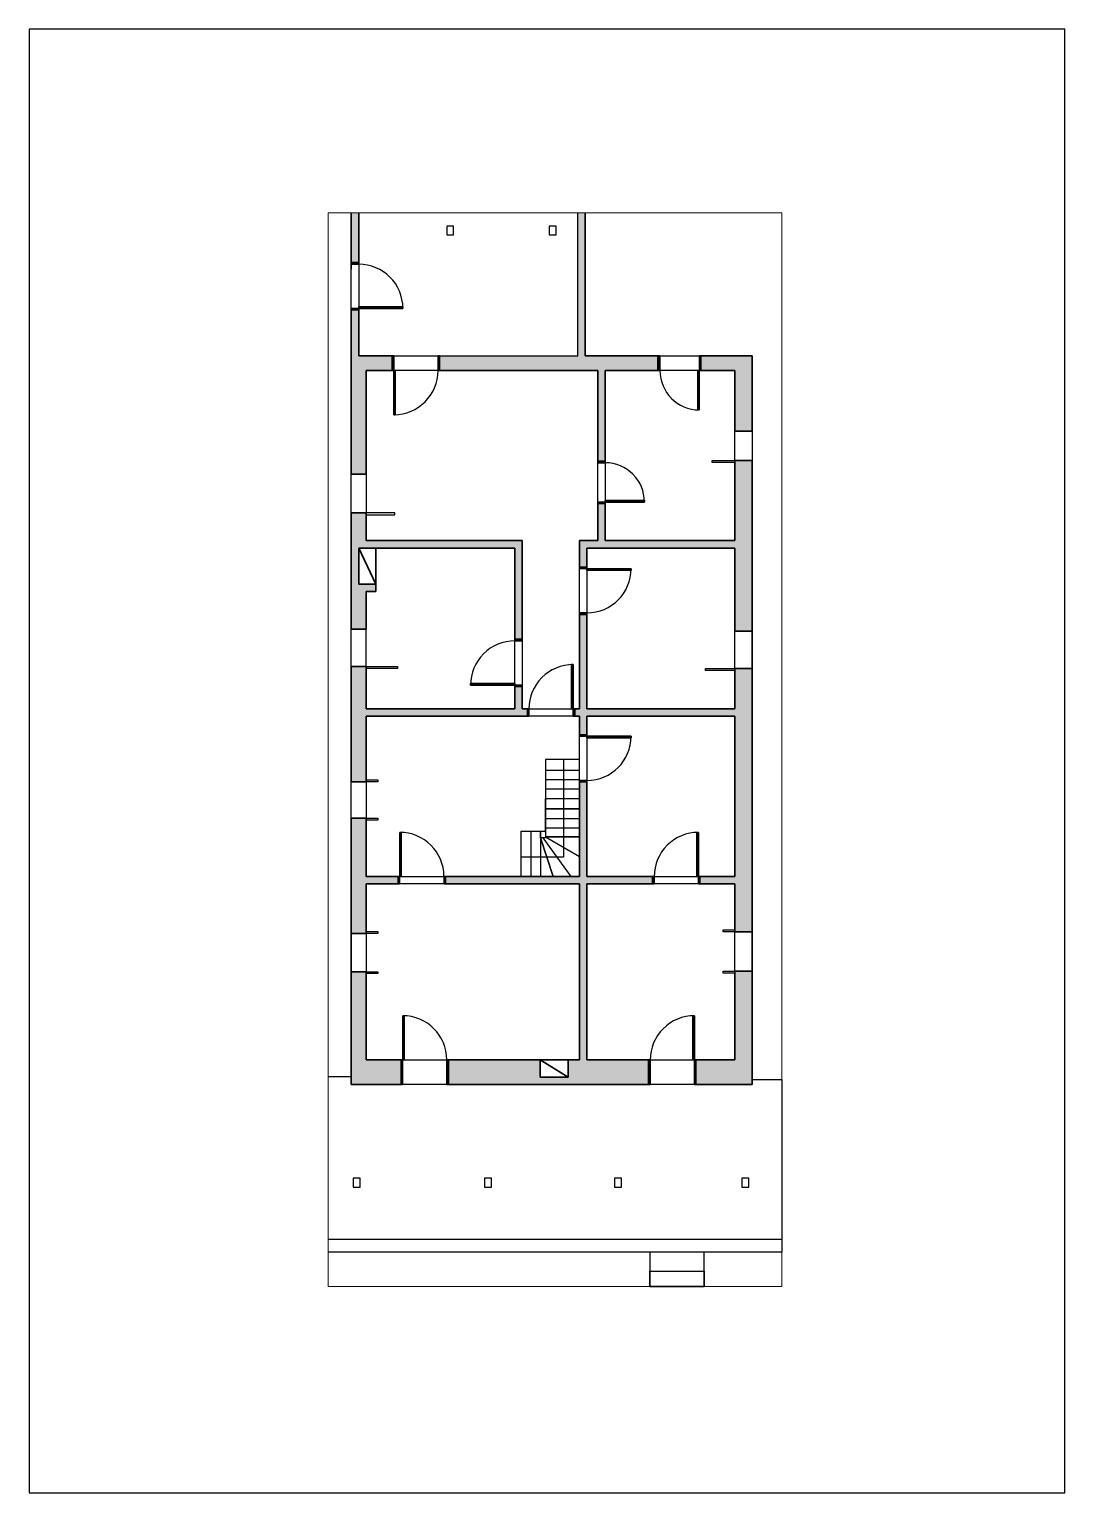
# Paper-space layout 'Layout1' of a CAD drawing. Header units: millimetres. Extents: x 64 to 274, y 59 to 356.
# The model-space entities are those that its viewports show. They can reach past a viewport. Long polylines and large blocks are cut down to what shows.
import ezdxf

# ---------------------------------------------------------------- set-up
doc = ezdxf.new("R2010")
doc.units = ezdxf.units.MM
for name, color, linetype, lineweight in [('A-ALV-___-___-EXI', 250, 'Continuous', 35), ('A-ESC-___-___-EXI', 250, 'Continuous', 25), ('A-JAN-___-___-EXI', 250, 'Continuous', 25), ('A-PIL-___-___-EXI', 250, 'Continuous', 25), ('A-PIS-___-___-EXI', 250, 'Continuous', 25), ('A-POR-___-___-EXI', 250, 'Continuous', 25)]:
    doc.layers.add(name, color=color, linetype=linetype, lineweight=lineweight)

# ---------------------------------------------------------------- blocks, each defined once
blk = doc.blocks.new('SVG - A4-22597361-Não nomeada')
at = {"layer": 'A-PIS-___-___-EXI'}
for p, q in [((64.29, 356.5), (64.29, 59.5)), ((274.29, 356.5), (64.29, 356.5)), ((274.29, 59.5), (274.29, 356.5)), ((64.29, 59.5), (274.29, 59.5))]:
    blk.add_line(p, q, dxfattribs=at)
blk = doc.blocks.new('porta multiplas_original - Simples - 90 cm-22507466-Planta baixa - Térreo_')
at = {"layer": 'A-ALV-___-___-EXI'}
for p, q in [((-418, 971), (-448, 971)), ((-448, 971), (-448, 75)), ((-418, 75), (-418, 971)), ((-450, 75), (-480, 75)), ((-480, 75), (-480, -75)), ((-450, -75), (-450, 75)), ((-448, 75), (-418, 75)), ((480, 75), (450, 75)), ((450, 75), (450, -75)), ((480, -75), (480, 75)), ((-480, -75), (-450, -75)), ((450, -75), (480, -75))]:
    blk.add_line(p, q, dxfattribs=at)
at = {"layer": 'A-POR-___-___-EXI'}
blk.add_arc((-448, 75), 896, 0, 90, dxfattribs=at)
blk = doc.blocks.new('porta multiplas_original - Simples - 80 cm-22505150-Planta baixa - Térreo_')
at = {"layer": 'A-ALV-___-___-EXI'}
for p, q in [((-430, -75), (-430, 75)), ((-430, 75), (-400, 75)), ((-400, 75), (-400, -75)), ((400, 75), (430, 75)), ((400, -75), (400, 75)), ((430, 75), (430, -75)), ((-400, -75), (-430, -75)), ((-398, -75), (-368, -75)), ((-398, -871), (-398, -75)), ((-368, -75), (-368, -871)), ((430, -75), (400, -75)), ((-368, -871), (-398, -871))]:
    blk.add_line(p, q, dxfattribs=at)
at = {"layer": 'A-POR-___-___-EXI'}
blk.add_arc((-398, -75), 796, 270, 0, dxfattribs=at)
blk = doc.blocks.new('porta multiplas - Simples - 80 cm-22542591-Planta baixa - Térreo_')
at = {"layer": 'A-ALV-___-___-EXI'}
for p, q in [((-368, 949), (-398, 949)), ((-398, 949), (-398, 150)), ((-368, 150), (-368, 949)), ((-400, 150), (-430, 150)), ((-430, 150), (-430, -150)), ((-400, -150), (-400, 150)), ((-398, 150), (-368, 150)), ((430, 150), (401, 150)), ((401, 150), (401, -150)), ((430, -150), (430, 150)), ((445, 150), (430, 150)), ((-430, -150), (-400, -150)), ((401, -150), (430, -150)), ((430, -150), (445, -150))]:
    blk.add_line(p, q, dxfattribs=at)
at = {"layer": 'A-POR-___-___-EXI'}
blk.add_arc((-398, 150), 799, 0, 90, dxfattribs=at)
blk = doc.blocks.new('porta multiplas_original - Simples - 90 cm-22542590-Planta baixa - Térreo_')
at = {"layer": 'A-ALV-___-___-EXI'}
for p, q in [((-480, -150), (-480, 150)), ((-480, 150), (-450, 150)), ((-450, 150), (-450, -150)), ((450, 150), (480, 150)), ((450, -150), (450, 150)), ((480, 150), (480, -150)), ((-450, -150), (-480, -150)), ((-448, -150), (-418, -150)), ((-448, -1046), (-448, -150)), ((-418, -150), (-418, -1046)), ((480, -150), (450, -150)), ((-418, -1046), (-448, -1046))]:
    blk.add_line(p, q, dxfattribs=at)
at = {"layer": 'A-POR-___-___-EXI'}
blk.add_arc((-448, -150), 896, 270, 0, dxfattribs=at)
blk = doc.blocks.new('porta multiplas_original - Simples - 90 cm-22544054-Planta baixa - Térreo_')
at = {"layer": 'A-ALV-___-___-EXI'}
for p, q in [((-480, -75), (-480, 75)), ((-480, 75), (-450, 75)), ((-450, 75), (-450, -75)), ((450, 75), (480, 75)), ((450, -75), (450, 75)), ((480, 75), (480, -75)), ((-450, -75), (-480, -75)), ((-448, -75), (-418, -75)), ((-448, -971), (-448, -75)), ((-418, -75), (-418, -971)), ((480, -75), (450, -75)), ((-418, -971), (-448, -971))]:
    blk.add_line(p, q, dxfattribs=at)
at = {"layer": 'A-POR-___-___-EXI'}
blk.add_arc((-448, -75), 896, 270, 0, dxfattribs=at)
blk = doc.blocks.new('porta multiplas_original - Simples - 90 cm-22543384-Planta baixa - Térreo_')
at = {"layer": 'A-ALV-___-___-EXI'}
for p, q in [((-480, -250), (-480, 250)), ((-480, 250), (-450, 250)), ((-450, 250), (-450, -250)), ((450, 250), (480, 250)), ((450, -250), (450, 250)), ((480, 250), (480, -250)), ((-450, -250), (-480, -250)), ((-448, -250), (-418, -250)), ((-448, -1146), (-448, -250)), ((-418, -250), (-418, -1146)), ((480, -250), (450, -250)), ((-418, -1146), (-448, -1146))]:
    blk.add_line(p, q, dxfattribs=at)
at = {"layer": 'A-POR-___-___-EXI'}
blk.add_arc((-448, -250), 896, 270, 0, dxfattribs=at)
blk = doc.blocks.new('porta multiplas_original - Simples - 90 cm-22543965-Planta baixa - Térreo_')
at = {"layer": 'A-ALV-___-___-EXI'}
for p, q in [((-418, 1146), (-448, 1146)), ((-448, 1146), (-448, 250)), ((-418, 250), (-418, 1146)), ((-450, 250), (-480, 250)), ((-480, 250), (-480, -250)), ((-450, -250), (-450, 250)), ((-448, 250), (-418, 250)), ((480, 250), (450, 250)), ((450, 250), (450, -250)), ((480, -250), (480, 250)), ((-480, -250), (-450, -250)), ((450, -250), (480, -250))]:
    blk.add_line(p, q, dxfattribs=at)
at = {"layer": 'A-POR-___-___-EXI'}
blk.add_arc((-448, 250), 896, 360, 90, dxfattribs=at)

msp = doc.modelspace()

# ---------------------------------------------------------------- hatches: boundary and pattern name
at = {"layer": 'A-ALV-___-___-EXI'}
h = msp.add_hatch(color=11, dxfattribs=at)
h.paths.add_polyline_path([(6202, -4413), (6352, -4413), (6352, -3483), (6202, -3483)])
h.paths.add_polyline_path([(6352, -2523), (6352, -1513), (6202, -1513), (6202, -2523)])
for points in [[(10947, -4413), (10947, -1513), (10797, -1513), (10797, -4413)], [(6202, -6813), (6502, -6813), (6502, -4713), (6202, -4713)], [(13982, -5943), (14332, -5943), (14332, -4713), (13982, -4713)], [(13982, -10002), (14332, -10002), (14332, -6542), (13982, -6542), (13982, -8315)], [(6202, -8315), (6502, -8315), (6502, -7600), (6202, -7600)], [(6202, -9050), (6352, -9050), (6352, -8315), (6202, -8315)], [(6502, -8315), (9667, -8315), (9667, -8165), (6502, -8165)], [(10981, -8315), (13982, -8315), (13982, -8165), (10981, -8165)], [(6202, -9200), (6702, -9200), (6702, -9050), (6202, -9050)], [(6502, -9960), (6502, -9200), (6202, -9200), (6202, -9960)], [(6202, -13060), (6502, -13060), (6502, -10720), (6202, -10720), (6202, -11152)], [(13982, -15169), (14332, -15169), (14332, -10758), (13982, -10758), (13982, -15131)], [(6202, -16140), (6502, -16140), (6502, -13800), (6202, -13800), (6202, -15236)], [(13982, -16103), (14332, -16103), (14332, -15169), (13982, -15169), (13982, -15236)], [(6502, -19203), (6502, -16913), (6202, -16913), (6202, -19203)], [(14332, -18703), (14332, -16903), (13982, -16903), (13982, -18703)], [(10032, -19203), (10597, -19203), (10597, -19053), (10032, -19053)]]:
    msp.add_hatch(color=11, dxfattribs=at).paths.add_polyline_path(points)
h = msp.add_hatch(color=11, dxfattribs=at)
h.paths.add_polyline_path([(6202, -4713), (7032, -4713), (7032, -4413), (6202, -4413)])
h.paths.add_polyline_path([(7992, -4713), (12417, -4713), (12417, -4413), (7992, -4413)])
h.paths.add_polyline_path([(13292, -4713), (14332, -4713), (14332, -4413), (13292, -4413)])
h = msp.add_hatch(color=11, dxfattribs=at)
h.paths.add_polyline_path([(11351, -8165), (11351, -7413), (11201, -7413), (11201, -8165)])
h.paths.add_polyline_path([(11201, -6553), (11351, -6553), (11351, -4713), (11201, -4713)])
h = msp.add_hatch(color=11, dxfattribs=at)
h.paths.add_polyline_path([(9667, -11578), (9667, -11128), (9517, -11128), (9517, -11578)])
h.paths.add_polyline_path([(9517, -10168), (9667, -10168), (9667, -8315), (9517, -8315)])
h = msp.add_hatch(color=11, dxfattribs=at)
h.paths.add_polyline_path([(10981, -18703), (10981, -15131), (10831, -15131), (10831, -18703)])
h.paths.add_polyline_path([(10831, -14981), (10981, -14981), (10981, -13063), (10831, -13063)])
h.paths.add_polyline_path([(10831, -12103), (10981, -12103), (10981, -11728), (10831, -11728)])
h.paths.add_polyline_path([(10831, -11578), (10981, -11578), (10981, -9663), (10831, -9663), (10831, -11152)])
h.paths.add_polyline_path([(10831, -8703), (10981, -8703), (10981, -8165), (10831, -8165)])
h = msp.add_hatch(color=11, dxfattribs=at)
h.paths.add_polyline_path([(6502, -11728), (9772, -11728), (9772, -11578), (6502, -11578)])
h.paths.add_polyline_path([(10732, -11728), (13982, -11728), (13982, -11578), (10732, -11578)])
h = msp.add_hatch(color=11, dxfattribs=at)
h.paths.add_polyline_path([(13982, -15131), (13982, -14981), (13272, -14981), (13272, -15131)])
h.paths.add_polyline_path([(6502, -15131), (7152, -15131), (7152, -14981), (6502, -14981)])
h.paths.add_polyline_path([(8112, -15131), (12312, -15131), (12312, -14981), (8112, -14981)])
h = msp.add_hatch(color=11, dxfattribs=at)
h.paths.add_polyline_path([(7212, -19203), (7212, -18703), (6502, -18703), (6502, -19203)])
h.paths.add_polyline_path([(10032, -19203), (10032, -18703), (8172, -18703), (8172, -19203)])
h = msp.add_hatch(color=11, dxfattribs=at)
h.paths.add_polyline_path([(13192, -19203), (14332, -19203), (14332, -18703), (13192, -18703)])
h.paths.add_polyline_path([(10597, -19203), (12232, -19203), (12232, -18703), (10597, -18703), (10597, -19053)])

# ---------------------------------------------------------------- linework, layer by layer
at = {"layer": 'A-ALV-___-___-EXI', "color": 7, "lineweight": 35}
for p, q in [((6352, -1513), (6202, -1513)), ((6202, -1513), (6202, -2523)), ((6352, -2523), (6352, -1513)), ((10947, -1513), (10797, -1513)), ((10947, -4413), (10947, -1513)), ((6202, -3483), (6202, -6813)), ((6352, -4413), (6352, -3483)), ((7032, -4413), (6352, -4413)), ((12417, -4413), (10947, -4413)), ((12417, -4713), (12417, -4413)), ((7992, -4713), (11201, -4713)), ((11201, -4713), (11201, -6553)), ((11351, -6553), (11351, -4713)), ((11351, -4713), (12417, -4713)), ((13292, -4713), (13982, -4713)), ((13982, -4713), (13982, -5943)), ((13982, -5943), (14332, -5943)), ((14332, -6542), (14332, -10002)), ((11201, -7413), (11201, -8165)), ((6502, -8165), (6502, -7600)), ((6352, -8315), (9517, -8315)), ((9667, -8165), (6502, -8165)), ((9517, -8315), (9517, -10168)), ((9667, -10168), (9667, -8165)), ((11201, -8165), (10831, -8165)), ((10831, -8165), (10831, -8703)), ((10981, -8703), (10981, -8315)), ((10981, -8315), (13982, -8315)), ((13982, -8315), (13982, -10002)), ((10831, -9663), (10831, -11578)), ((10981, -11578), (10981, -9663)), ((13982, -10002), (14332, -10002)), ((6502, -11578), (6502, -10720)), ((14332, -10758), (13982, -10758)), ((13982, -10758), (13982, -11578)), ((14332, -16103), (14332, -10758)), ((9517, -11128), (9517, -11578)), ((9667, -11578), (9667, -11128)), ((9517, -11578), (6502, -11578)), ((9772, -11578), (9667, -11578)), ((10831, -11578), (10732, -11578)), ((13982, -11578), (10981, -11578)), ((10732, -11728), (10831, -11728)), ((10831, -11728), (10831, -12103)), ((10981, -12103), (10981, -11728)), ((10981, -11728), (13982, -11728)), ((13982, -11728), (13982, -14981)), ((10831, -13063), (10831, -14981)), ((10981, -14981), (10981, -13063)), ((6502, -13800), (6202, -13800)), ((6502, -14981), (6502, -13800)), ((7152, -14981), (6502, -14981)), ((6502, -16140), (6502, -15131)), ((6502, -15131), (7152, -15131)), ((10831, -14981), (8112, -14981)), ((8112, -15131), (10831, -15131)), ((10831, -15131), (10831, -18703)), ((12312, -14981), (10981, -14981)), ((10981, -18703), (10981, -15131)), ((10981, -15131), (12312, -15131)), ((13982, -14981), (13272, -14981)), ((13272, -15131), (13982, -15131)), ((13982, -15131), (13982, -16103)), ((6202, -16140), (6502, -16140)), ((13982, -16103), (14332, -16103)), ((6202, -16913), (6202, -19203)), ((6502, -16913), (6202, -16913)), ((6502, -18703), (6502, -16913)), ((14332, -16903), (13982, -16903)), ((13982, -16903), (13982, -18703)), ((14332, -19203), (14332, -16903)), ((7212, -18703), (6502, -18703)), ((10831, -18703), (10597, -18703)), ((12232, -18703), (10981, -18703)), ((13982, -18703), (13192, -18703)), ((6202, -19203), (7212, -19203)), ((8172, -19203), (12232, -19203)), ((13192, -19203), (14332, -19203))]:
    msp.add_line(p, q, dxfattribs=at)
at = {"layer": 'A-ALV-___-___-EXI', "color": 250}
for p, q in [((6352, -3451), (6352, -3453)), ((7064, -4713), (7062, -4713)), ((13262, -4713), (13260, -4713)), ((11351, -7381), (11351, -7383)), ((10981, -8733), (10981, -8735)), ((9517, -11098), (9517, -11096)), ((10700, -11578), (10702, -11578)), ((10981, -12133), (10981, -12135)), ((7182, -14981), (7184, -14981)), ((13240, -14981), (13242, -14981)), ((7242, -18703), (7244, -18703)), ((13160, -18703), (13162, -18703))]:
    msp.add_line(p, q, dxfattribs=at)
at = {"layer": 'A-ALV-___-___-EXI'}
for p, q in [((13292, -4413), (14332, -4413)), ((14332, -4413), (14332, -5943)), ((7032, -4713), (6502, -4713)), ((6502, -4713), (6502, -6813)), ((6202, -6813), (6502, -6813)), ((13522, -6582), (13522, -6542)), ((13982, -6542), (13982, -6582)), ((14332, -6542), (13982, -6542)), ((13982, -6542), (13982, -8165)), ((11351, -8165), (11351, -7413)), ((6502, -7600), (6202, -7600)), ((6202, -9960), (6202, -7600)), ((6502, -7600), (6502, -7640)), ((6352, -9050), (6352, -8315)), ((6352, -8315), (6702, -9050)), ((6702, -9050), (6702, -8315)), ((13982, -8165), (11351, -8165)), ((6702, -9050), (6352, -9050)), ((6502, -9960), (6502, -9200)), ((6502, -9200), (6702, -9200)), ((6702, -9200), (6702, -9050)), ((6202, -9960), (6502, -9960)), ((6202, -10720), (6502, -10720)), ((6202, -13060), (6202, -10720)), ((6502, -10760), (6502, -10720)), ((13982, -10758), (13982, -10798)), ((6502, -13060), (6502, -11728)), ((6502, -11728), (9772, -11728)), ((6202, -13060), (6502, -13060)), ((6502, -13060), (6502, -13020)), ((6202, -16140), (6202, -13800)), ((6502, -13840), (6502, -13800)), ((6502, -16140), (6502, -16100)), ((13982, -16063), (13982, -16103)), ((6502, -16953), (6502, -16913)), ((13982, -16903), (13982, -16943)), ((10032, -18703), (8172, -18703)), ((10597, -18703), (10032, -18703)), ((10032, -18703), (10597, -19053)), ((10032, -19053), (10032, -18703)), ((10597, -19053), (10597, -18703)), ((10597, -19053), (10032, -19053))]:
    msp.add_line(p, q, dxfattribs=at)
at = {"layer": 'A-ESC-___-___-EXI'}
for p, q in [((10137, -13200), (10831, -13200)), ((10089, -14199), (10657, -14981)), ((10137, -14174), (10831, -14575)), ((14932, -22603), (5732, -22603))]:
    msp.add_line(p, q, dxfattribs=at)
for points in [[(10504, -12609), (10504, -14589), (9647, -14589)], [(10137, -14062), (10137, -14199), (10040, -14199), (10040, -14062), (10137, -14062), (10137, -13992), (10831, -13992), (10831, -14174), (10831, -14294), (10831, -14481), (10831, -12609), (10137, -12609), (10137, -14083), (10137, -13400), (10831, -13400), (10831, -14289)], [(10040, -14199), (10295, -14981), (10040, -14199), (10040, -14981), (9647, -14981), (9647, -14062), (10040, -14062), (10040, -14981)]]:
    msp.add_lwpolyline(points, dxfattribs=at)
for points in [[(10831, -12833), (10137, -12833), (10137, -13014), (10831, -13014)], [(10831, -13606), (10137, -13606), (10137, -13480), (10137, -13400), (10831, -13400), (10831, -13480)], [(10137, -13606), (10831, -13606), (10831, -13814), (10137, -13814)], [(10831, -13814), (10137, -13814), (10137, -13992), (10831, -13992)], [(9844, -14981), (9647, -14981), (9647, -14062), (9844, -14062)], [(10831, -14174), (10137, -14174)], [(12255, -23303), (13355, -23303), (13355, -22603), (12255, -22603)], [(13355, -23303), (12255, -23303), (12255, -22989), (13355, -22989)]]:
    msp.add_lwpolyline(points, close=True, dxfattribs=at)
at = {"layer": 'A-JAN-___-___-EXI'}
for p, q in [((13982, -7182), (13982, -5482)), ((14332, -5943), (14332, -6542)), ((6202, -7600), (6202, -6813)), ((6502, -6813), (6502, -7600)), ((13522, -6542), (13982, -6542)), ((13982, -6582), (13522, -6582)), ((7082, -7600), (6502, -7600)), ((6502, -7640), (7082, -7640)), ((7082, -7640), (7082, -7600)), ((13982, -11278), (13982, -9278)), ((6202, -10720), (6202, -9960)), ((6502, -10720), (6502, -9960)), ((6502, -10720), (7141, -10720)), ((7141, -10760), (6502, -10760)), ((7141, -10720), (7141, -10760)), ((13382, -10798), (13382, -10758)), ((13382, -10758), (13982, -10758)), ((13982, -10798), (13382, -10798)), ((6202, -13800), (6202, -13060)), ((6502, -13020), (6742, -13020)), ((6502, -13020), (6502, -14020)), ((6742, -13060), (6502, -13060)), ((6742, -13020), (6742, -13060)), ((6502, -13800), (6742, -13800)), ((6742, -13840), (6502, -13840)), ((6742, -13800), (6742, -13840)), ((6502, -15800), (6502, -17260)), ((13982, -17443), (13982, -15743)), ((6502, -16100), (6742, -16100)), ((6742, -16140), (6502, -16140)), ((6742, -16100), (6742, -16140)), ((13742, -16103), (13742, -16063)), ((13742, -16063), (13982, -16063)), ((13982, -16103), (13742, -16103)), ((6502, -16913), (6742, -16913)), ((6742, -16913), (6742, -16953)), ((13742, -16943), (13742, -16903)), ((13742, -16903), (13982, -16903)), ((6742, -16953), (6502, -16953)), ((13982, -16943), (13742, -16943))]:
    msp.add_line(p, q, dxfattribs=at)
at = {"layer": 'A-JAN-___-___-EXI', "color": 7, "lineweight": 35}
for p, q in [((14332, -10002), (14332, -10758)), ((6202, -16913), (6202, -16140)), ((14332, -16903), (14332, -16103))]:
    msp.add_line(p, q, dxfattribs=at)
at = {"layer": 'A-PIL-___-___-EXI'}
for points in [[(8136, -1962), (8276, -1962), (8276, -1782), (8136, -1782)], [(10216, -1962), (10356, -1962), (10356, -1782), (10216, -1782)], [(6242, -21286), (6382, -21286), (6382, -21106), (6242, -21106)], [(8902, -21286), (9042, -21286), (9042, -21106), (8902, -21106)], [(11542, -21286), (11682, -21286), (11682, -21106), (11542, -21106)], [(14122, -21286), (14262, -21286), (14262, -21106), (14122, -21106)]]:
    msp.add_lwpolyline(points, close=True, dxfattribs=at)
at = {"layer": 'A-PIS-___-___-EXI'}
for p, q in [((5732, -22603), (5732, -19043)), ((5732, -19043), (6202, -19043)), ((14332, -19103), (14932, -19103)), ((14932, -19103), (14932, -22603)), ((5732, -22343), (14932, -22343))]:
    msp.add_line(p, q, dxfattribs=at)
msp.add_lwpolyline([(7992, -4413), (10797, -4413), (10797, -1513), (6202, -1513), (6202, -2653)], dxfattribs=at)
at = {"layer": 'A-POR-___-___-EXI', "color": 250}
for p, q in [((6202, -3453), (6202, -2553)), ((6352, -2553), (6352, -3421)), ((7062, -4413), (7962, -4413)), ((12461, -4413), (13262, -4413)), ((7962, -4713), (7094, -4713)), ((13230, -4713), (12461, -4713)), ((11201, -7383), (11201, -6583)), ((11351, -6583), (11351, -7351)), ((10831, -9633), (10831, -8733)), ((10981, -8765), (10981, -9633)), ((9517, -11066), (9517, -10198)), ((9667, -10198), (9667, -11098)), ((9802, -11578), (10670, -11578)), ((10702, -11728), (9802, -11728)), ((10831, -13033), (10831, -12133)), ((10981, -12165), (10981, -13033)), ((8082, -15131), (7182, -15131)), ((7214, -14981), (8082, -14981)), ((12342, -14981), (13210, -14981)), ((13242, -15131), (12342, -15131)), ((7274, -18703), (8142, -18703)), ((12262, -18703), (13130, -18703)), ((8142, -19203), (7242, -19203)), ((13162, -19203), (12262, -19203))]:
    msp.add_line(p, q, dxfattribs=at)

# ---------------------------------------------------------------- block references
at = {"layer": 'A-POR-___-___-EXI'}
for name, p, rotation in [('porta multiplas_original - Simples - 90 cm-22544054-Planta baixa - Térreo_', (6277, -3003), 89.99999999999991), ('porta multiplas - Simples - 80 cm-22542591-Planta baixa - Térreo_', (12862, -4563), 180), ('porta multiplas_original - Simples - 80 cm-22505150-Planta baixa - Térreo_', (11276, -6983), 89.99999999999991), ('porta multiplas_original - Simples - 90 cm-22507466-Planta baixa - Térreo_', (10906, -9183), 269.9999999999999), ('porta multiplas_original - Simples - 90 cm-22507466-Planta baixa - Térreo_', (9592, -10648), 89.99999999999991), ('porta multiplas_original - Simples - 90 cm-22544054-Planta baixa - Térreo_', (10252, -11653), 180), ('porta multiplas_original - Simples - 90 cm-22507466-Planta baixa - Térreo_', (10906, -12583), 269.9999999999999), ('porta multiplas_original - Simples - 90 cm-22544054-Planta baixa - Térreo_', (12792, -15056), 180), ('porta multiplas_original - Simples - 90 cm-22543384-Planta baixa - Térreo_', (12712, -18953), 180)]:
    msp.add_blockref(name, p, dxfattribs=dict(at, rotation=rotation))
for name, p in [('porta multiplas_original - Simples - 90 cm-22542590-Planta baixa - Térreo_', (7512, -4563)), ('porta multiplas_original - Simples - 90 cm-22507466-Planta baixa - Térreo_', (7632, -15056)), ('porta multiplas_original - Simples - 90 cm-22543965-Planta baixa - Térreo_', (7692, -18953))]:
    msp.add_blockref(name, p, dxfattribs=at)

psp = doc.layouts.get("Layout1")

# ---------------------------------------------------------------- block references
at = {"layer": 'A-ESC-___-___-EXI'}
psp.add_blockref('SVG - A4-22597361-Não nomeada', (0, 0), dxfattribs=at)

# ---------------------------------------------------------------- viewports
at = {"layer": 'A-JAN-___-___-EXI'}
psp.add_viewport(center=(170.91, 210.29), size=(92, 217.9), view_center_point=(10332.34, -12408.23), view_height=21790, dxfattribs=at)

doc.saveas('drawing.dxf')
